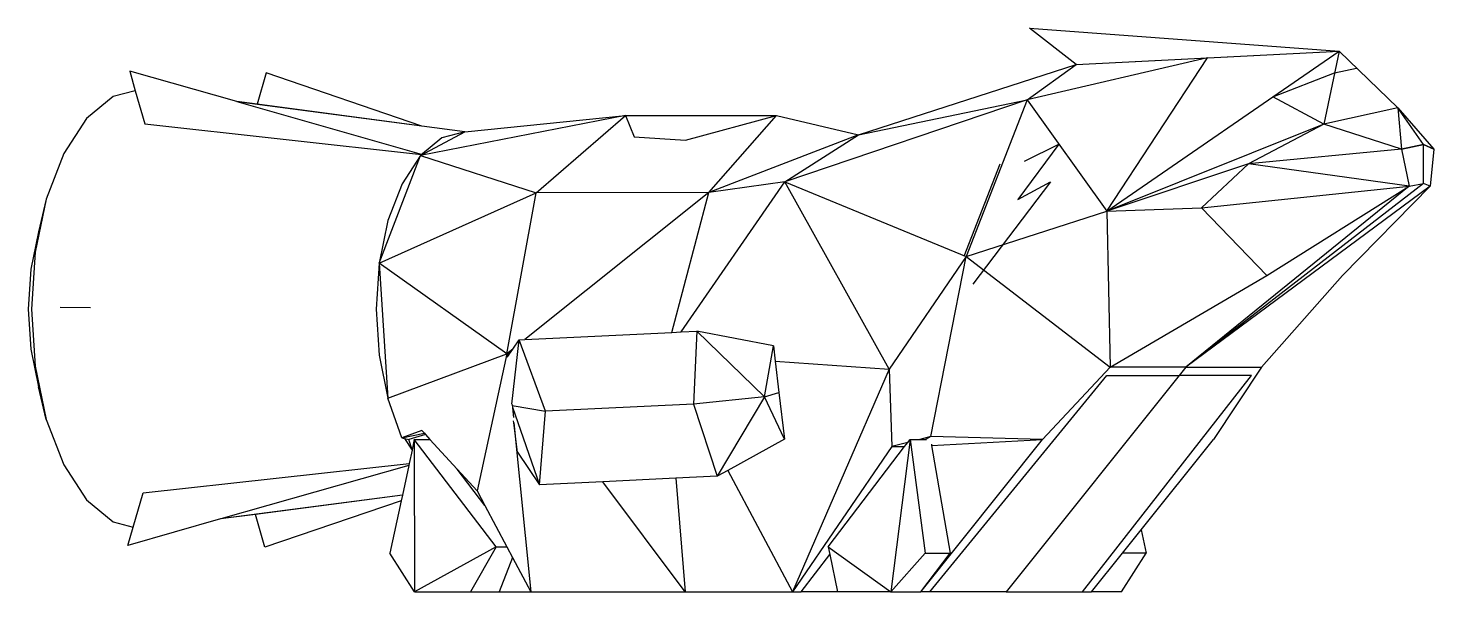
# Model space of a CAD drawing. Extents: x -1106 to 1033, y -429 to 429.
import ezdxf

# ---------------------------------------------------------------- set-up
doc = ezdxf.new("R2010")
doc.units = 0
doc.header["$MEASUREMENT"] = 0
doc.layers.get('0').update_dxf_attribs({"linetype": 'CONTINUOUS'})

msp = doc.modelspace()

# ---------------------------------------------------------------- linework, layer by layer
for p, q in [((488.6, 373.4), (417.4, 428.6)), ((417.4, 428.6), (888.4, 393.4)), ((488.6, 373.4), (888.4, 393.4)), ((488.6, 373.4), (888.4, 393.4)), ((535, 150.1), (888.4, 393.4)), ((688.5, 383.4), (888.4, 393.4)), ((888.4, 393.4), (865.3, 282.5)), ((888.4, 393.4), (977.8, 307.4)), ((157.5, 266.5), (488.6, 373.4)), ((688.5, 383.4), (413.9, 319.7)), ((413.9, 319.7), (488.6, 373.4)), ((488.6, 373.4), (688.5, 383.4)), ((535, 150.1), (688.5, 383.4)), ((881.6, 360.5), (915.1, 367.8)), ((-951.4, 363.4), (-942.9, 333.4)), ((-788.3, 316.8), (-951.4, 363.4)), ((-743.7, 360.6), (-757.6, 312.8)), ((-506.7, 279.7), (-743.7, 360.6)), ((787.7, 324.1), (881.6, 360.5)), ((-976.7, 324.5), (-1017, 291.1)), ((-942.9, 333.4), (-976.7, 324.5)), ((-942.9, 333.4), (-928.5, 283)), ((865.3, 282.5), (787.7, 324.1)), ((-757.6, 312.8), (-788.3, 316.8)), ((-788, 316.7), (-788.3, 316.8)), ((-441.6, 271.1), (-788, 316.7)), ((-507.5, 236.7), (-788, 316.7)), ((-506.7, 279.7), (-757.6, 312.8)), ((413.9, 319.7), (45.5, 195.1)), ((157.5, 266.5), (413.9, 319.7)), ((413.9, 319.7), (321.3, 81.4)), ((413.9, 319.7), (535, 150.1)), ((977.8, 307.4), (865.3, 282.5)), ((977.8, 307.4), (983.3, 244.8)), ((1016.7, 251.5), (977.8, 307.4)), ((977.8, 307.4), (1032.8, 244.8)), ((-1017, 291.1), (-1051.7, 237.9)), ((-928.5, 283), (-507.5, 236.7)), ((-197, 295.6), (-509.1, 234.9)), ((-441.6, 271.1), (-506.7, 279.7)), ((-441.6, 271.1), (-197, 295.6)), ((-333.1, 178.4), (-197, 295.6)), ((-197, 295.6), (-183.8, 263.1)), ((-197, 295.6), (32.5, 295.6)), ((-105.7, 258.4), (32.5, 295.6)), ((-70.3, 178.7), (32.5, 295.6)), ((32.5, 295.6), (157.5, 266.5)), ((865.3, 282.5), (535, 150.1)), ((865.3, 282.5), (750.9, 222.3)), ((983.3, 244.8), (865.3, 282.5)), ((983.3, 244.8), (865.3, 282.5)), ((-509.1, 234.9), (-441.6, 271.1)), ((-476.6, 261.9), (-509.1, 234.9)), ((-441.6, 271.1), (-476.6, 261.9)), ((-183.8, 263.1), (-105.7, 258.4)), ((157.5, 266.5), (-70.3, 178.7)), ((45.5, 195.1), (157.5, 266.5)), ((-1051.7, 237.9), (-1078.3, 168.5)), ((462.4, 252.2), (399.8, 167.9)), ((409.8, 226.3), (462.4, 252.2)), ((983.3, 244.8), (750.9, 222.3)), ((983.3, 244.8), (1016.7, 251.5)), ((1016.7, 251.5), (983.3, 244.8)), ((983.3, 244.8), (995.2, 188.1)), ((1016.7, 192.5), (1016.7, 251.5)), ((1032.8, 244.8), (1016.7, 251.5)), ((1016.7, 251.5), (1032.8, 244.8)), ((1032.8, 244.8), (1027, 188.1)), ((-572, 71), (-509.1, 234.9)), ((-509.1, 234.9), (-537.1, 192)), ((-509.1, 234.9), (-333.1, 178.4)), ((372.3, 221.6), (317.8, 81.4)), ((750.9, 222.3), (535, 150.1)), ((679.4, 155.4), (750.9, 222.3)), ((995.2, 188.1), (750.9, 222.3)), ((-112.5, -33.3), (45.5, 195.1)), ((45.5, 195.1), (-70.3, 178.7)), ((203.8, -89.9), (45.5, 195.1)), ((45.5, 195.1), (321.3, 81.4)), ((449.5, 194.8), (331.4, 39.5)), ((399.8, 167.9), (449.5, 194.8)), ((-572, 71), (-333.1, 178.4)), ((-537.1, 192), (-558.5, 136.1)), ((-377.5, -66.5), (-333.1, 178.4)), ((-70.3, 178.7), (-350.2, -44.8)), ((-70.3, 178.7), (-333.1, 178.4)), ((-126.8, -34), (-70.3, 178.7)), ((1016.7, 192.5), (655.5, -87)), ((995.2, 188.1), (655.5, -87)), ((1027, 188.1), (655.5, -87)), ((679.4, 155.4), (995.2, 188.1)), ((778.5, 52.7), (995.2, 188.1)), ((893.7, 52.7), (1027, 188.1)), ((995.2, 188.1), (1016.7, 192.5)), ((1027, 188.1), (1016.7, 192.5)), ((-1078.3, 168.5), (-1095, 87.8)), ((-1078.3, 168.5), (-1090.2, 118.8)), ((321.3, 81.4), (535, 150.1)), ((535, 150.1), (679.4, 155.4)), ((535, 150.1), (540.3, -87)), ((679.4, 155.4), (778.5, 52.7)), ((-558.5, 136.1), (-572, 71)), ((-1090.2, 118.8), (-1101.9, 62)), ((-1095, 87.8), (-1100.7, 1.1)), ((-572, 71), (-576.6, 1.1)), ((-377.5, -66.5), (-572, 71)), ((-572, 71), (-558.5, -133.9)), ((321.3, 81.4), (203.8, -89.9)), ((267.5, -192.4), (321.3, 81.4)), ((321.3, 81.4), (540.3, -87)), ((-1101.9, 62), (-1105.9, 1.1)), ((540.3, -87), (778.5, 52.7)), ((770.7, -87), (893.7, 52.7)), ((-1105.9, 1.1), (-1101.9, -59.8)), ((-1100.7, 1.1), (-1095, -85.5)), ((-1057.2, 4.1), (-1010.9, 3.8)), ((-576.6, 1.1), (-572, -68.8)), ((-350.2, -44.8), (-126.8, -34)), ((-126.8, -34), (-112.5, -33.3)), ((-112.5, -33.3), (-88.6, -32.1)), ((-88.6, -32.1), (-93.4, -143)), ((14.4, -132.2), (-88.6, -32.1)), ((27.9, -54.4), (-88.6, -32.1)), ((-1101.9, -59.8), (-1090.2, -116.6)), ((-368.6, -59.4), (-377.5, -66.5)), ((-373.4, -66.5), (-368.6, -59.4)), ((-369.9, -143.2), (-359, -45.2)), ((-368.6, -59.4), (-359, -45.2)), ((-359, -45.2), (-350.2, -44.8)), ((-318.7, -153.9), (-359, -45.2)), ((14.4, -132.2), (27.9, -54.4)), ((27.9, -54.4), (30.7, -78)), ((-1095, -85.5), (-1078.3, -166.3)), ((-572, -68.8), (-558.5, -133.9)), ((-558.5, -133.9), (-377.5, -66.5)), ((-377.5, -66.5), (-422.7, -274.8)), ((-373.4, -66.5), (-377.5, -66.5)), ((-377.5, -66.5), (-377, -71.8)), ((-375.3, -69.4), (-377.5, -66.5)), ((-377.1, -71.9), (-377, -71.8)), ((-377, -71.8), (-375.3, -69.4)), ((-375.3, -69.4), (-373.4, -66.5)), ((30.7, -78), (203.8, -89.9)), ((30.7, -78), (36.3, -125.5)), ((203.8, -89.9), (56.9, -428.6)), ((203.8, -89.9), (207.9, -207.8)), ((266.1, -428.6), (535.2, -99.7)), ((655.5, -87), (382.1, -428.6)), ((540.3, -87), (437.5, -197)), ((498.1, -428.6), (755.4, -99.7)), ((535.2, -99.7), (645.3, -99.7)), ((655.5, -87), (540.3, -87)), ((755.4, -99.7), (645.3, -99.7)), ((655.5, -87), (770.7, -87)), ((770.7, -87), (697.4, -197)), ((-1078.3, -166.3), (-1090.2, -116.6)), ((14.4, -132.2), (36.3, -125.5)), ((36.3, -125.5), (44.7, -196.5)), ((-537.5, -194.5), (-558.5, -133.9)), ((-369.7, -143.9), (-367.7, -163.6)), ((-369.5, -145.2), (-318.7, -153.9)), ((-369.2, -147.5), (-328, -265.8)), ((-93.4, -143), (-318.7, -153.9)), ((14.4, -132.2), (-93.4, -143)), ((-93.4, -143), (-57.7, -252.8)), ((14.4, -132.2), (-57.7, -252.8)), ((44.7, -196.5), (14.4, -132.2)), ((-1078.3, -166.3), (-1051.7, -235.6)), ((-366.9, -171.7), (-367.3, -168.6)), ((-328, -265.8), (-318.7, -153.9)), ((-507.1, -183.1), (-537.5, -194.5)), ((-537.5, -194.5), (-503, -187.5)), ((-501.5, -189.1), (-526.5, -196.8)), ((-507.1, -183.1), (-503, -187.5)), ((-503, -187.5), (-501.5, -189.1)), ((-501.5, -189.1), (-494.6, -196.7)), ((-366.9, -171.7), (-341.1, -428.6)), ((-361.6, -216.1), (-366.9, -171.7)), ((267.5, -192.4), (250.9, -196.7)), ((267.5, -192.4), (259.4, -196.7)), ((437.5, -197), (267.5, -192.4)), ((-537.5, -194.5), (-533.5, -195.4)), ((-533.5, -195.4), (-521.9, -213)), ((-533.5, -195.4), (-526.5, -196.8)), ((-521.8, -212.4), (-526.5, -196.8)), ((-521.9, -213), (-526.3, -233.3)), ((-521.8, -212.4), (-521.9, -213)), ((-518.5, -196.7), (-521.8, -212.4)), ((-518.5, -196.7), (-494.6, -196.7)), ((-393.7, -360.3), (-518.5, -196.7)), ((-518.5, -196.7), (-518.1, -428.6)), ((-494.6, -196.7), (-453, -241.9)), ((44.7, -196.5), (-41.3, -243.8)), ((207.9, -207.8), (56.9, -428.6)), ((111.2, -360.3), (227.5, -207.8)), ((236, -196.7), (206.6, -428.6)), ((232.3, -201.5), (207.9, -207.8)), ((207.9, -207.8), (227.5, -207.8)), ((227.5, -207.8), (232.3, -201.5)), ((232.3, -201.5), (236, -196.7)), ((236, -196.7), (259, -369.8)), ((236, -196.7), (250.9, -196.7)), ((250.9, -196.7), (259.4, -196.7)), ((252.1, -428.6), (437.5, -197)), ((259.4, -196.7), (260.9, -196.7)), ((268.3, -204.2), (268.6, -206.1)), ((268.6, -206.1), (437.5, -197)), ((268.6, -206.1), (297, -369.8)), ((587.3, -334.5), (697.4, -197)), ((-930.8, -278.1), (-526.3, -233.3)), ((-526.3, -233.3), (-526.9, -236.3)), ((-361.6, -216.1), (-328, -265.8)), ((-1051.7, -235.6), (-1017, -288.8)), ((-526.9, -236.3), (-812.7, -317.7)), ((-526.9, -236.3), (-536.6, -281.4)), ((-410.9, -297.1), (-453, -241.9)), ((-453, -241.9), (-422.7, -274.8)), ((-120.3, -255.8), (-231.8, -261.2)), ((-57.7, -252.8), (-120.3, -255.8)), ((-120.3, -255.8), (-106.4, -428.6)), ((-41.3, -243.8), (-57.7, -252.8)), ((-41.3, -243.8), (56.9, -428.6)), ((-422.7, -274.8), (-410.9, -297.1)), ((-231.8, -261.2), (-328, -265.8)), ((-106.4, -428.6), (-231.8, -261.2)), ((-1017, -288.8), (-976.7, -322.3)), ((-946, -330.3), (-930.8, -278.1)), ((-536.6, -281.4), (-812.7, -317.7)), ((-536.6, -281.4), (-760.1, -310.9)), ((-538.4, -290), (-745.8, -360.8)), ((-538.4, -290), (-555.4, -369.8)), ((-536.6, -281.4), (-538.4, -290)), ((-536.6, -281.4), (-536.6, -281.4)), ((-410.9, -297.1), (-377.4, -360.3)), ((-813, -317.8), (-954.1, -358)), ((-760.1, -310.9), (-813, -317.8)), ((-812.7, -317.7), (-813, -317.8)), ((-745.8, -360.8), (-760.1, -310.9)), ((-976.7, -322.3), (-946, -330.3)), ((-954.1, -358), (-946, -330.3)), ((559.1, -369.8), (587.3, -334.5)), ((587.3, -334.5), (594.9, -369.8)), ((-393.7, -360.3), (-518.1, -428.6)), ((-393.7, -360.3), (-432.9, -428.6)), ((-393.7, -360.3), (-377.4, -360.3)), ((-377.4, -360.3), (-368.9, -376.2)), ((111.2, -360.3), (206.6, -428.6)), ((111.2, -360.3), (113.6, -371.7)), ((-518.1, -428.6), (-555.4, -369.8)), ((-368.9, -376.2), (-389.4, -428.6)), ((-368.9, -376.2), (-341.1, -428.6)), ((70.4, -428.6), (113.6, -371.7)), ((113.6, -371.7), (125.5, -428.6)), ((206.6, -428.6), (259, -369.8)), ((252.1, -428.6), (297, -369.8)), ((259, -369.8), (297, -369.8)), ((512, -428.6), (559.1, -369.8)), ((557.5, -428.6), (594.9, -369.8)), ((594.9, -369.8), (559.1, -369.8)), ((-518.1, -428.6), (-432.9, -428.6)), ((-432.9, -428.6), (-389.4, -428.6)), ((-389.4, -428.6), (-341.1, -428.6)), ((-341.1, -428.6), (-106.4, -428.6)), ((-106.4, -428.6), (56.9, -428.6)), ((56.9, -428.6), (70.4, -428.6)), ((125.5, -428.6), (70.4, -428.6)), ((206.6, -428.6), (125.5, -428.6)), ((206.6, -428.6), (252.1, -428.6)), ((382.1, -428.6), (252.1, -428.6)), ((382.1, -428.6), (512, -428.6)), ((557.5, -428.6), (512, -428.6))]:
    msp.add_line(p, q)

doc.saveas('drawing.dxf')
